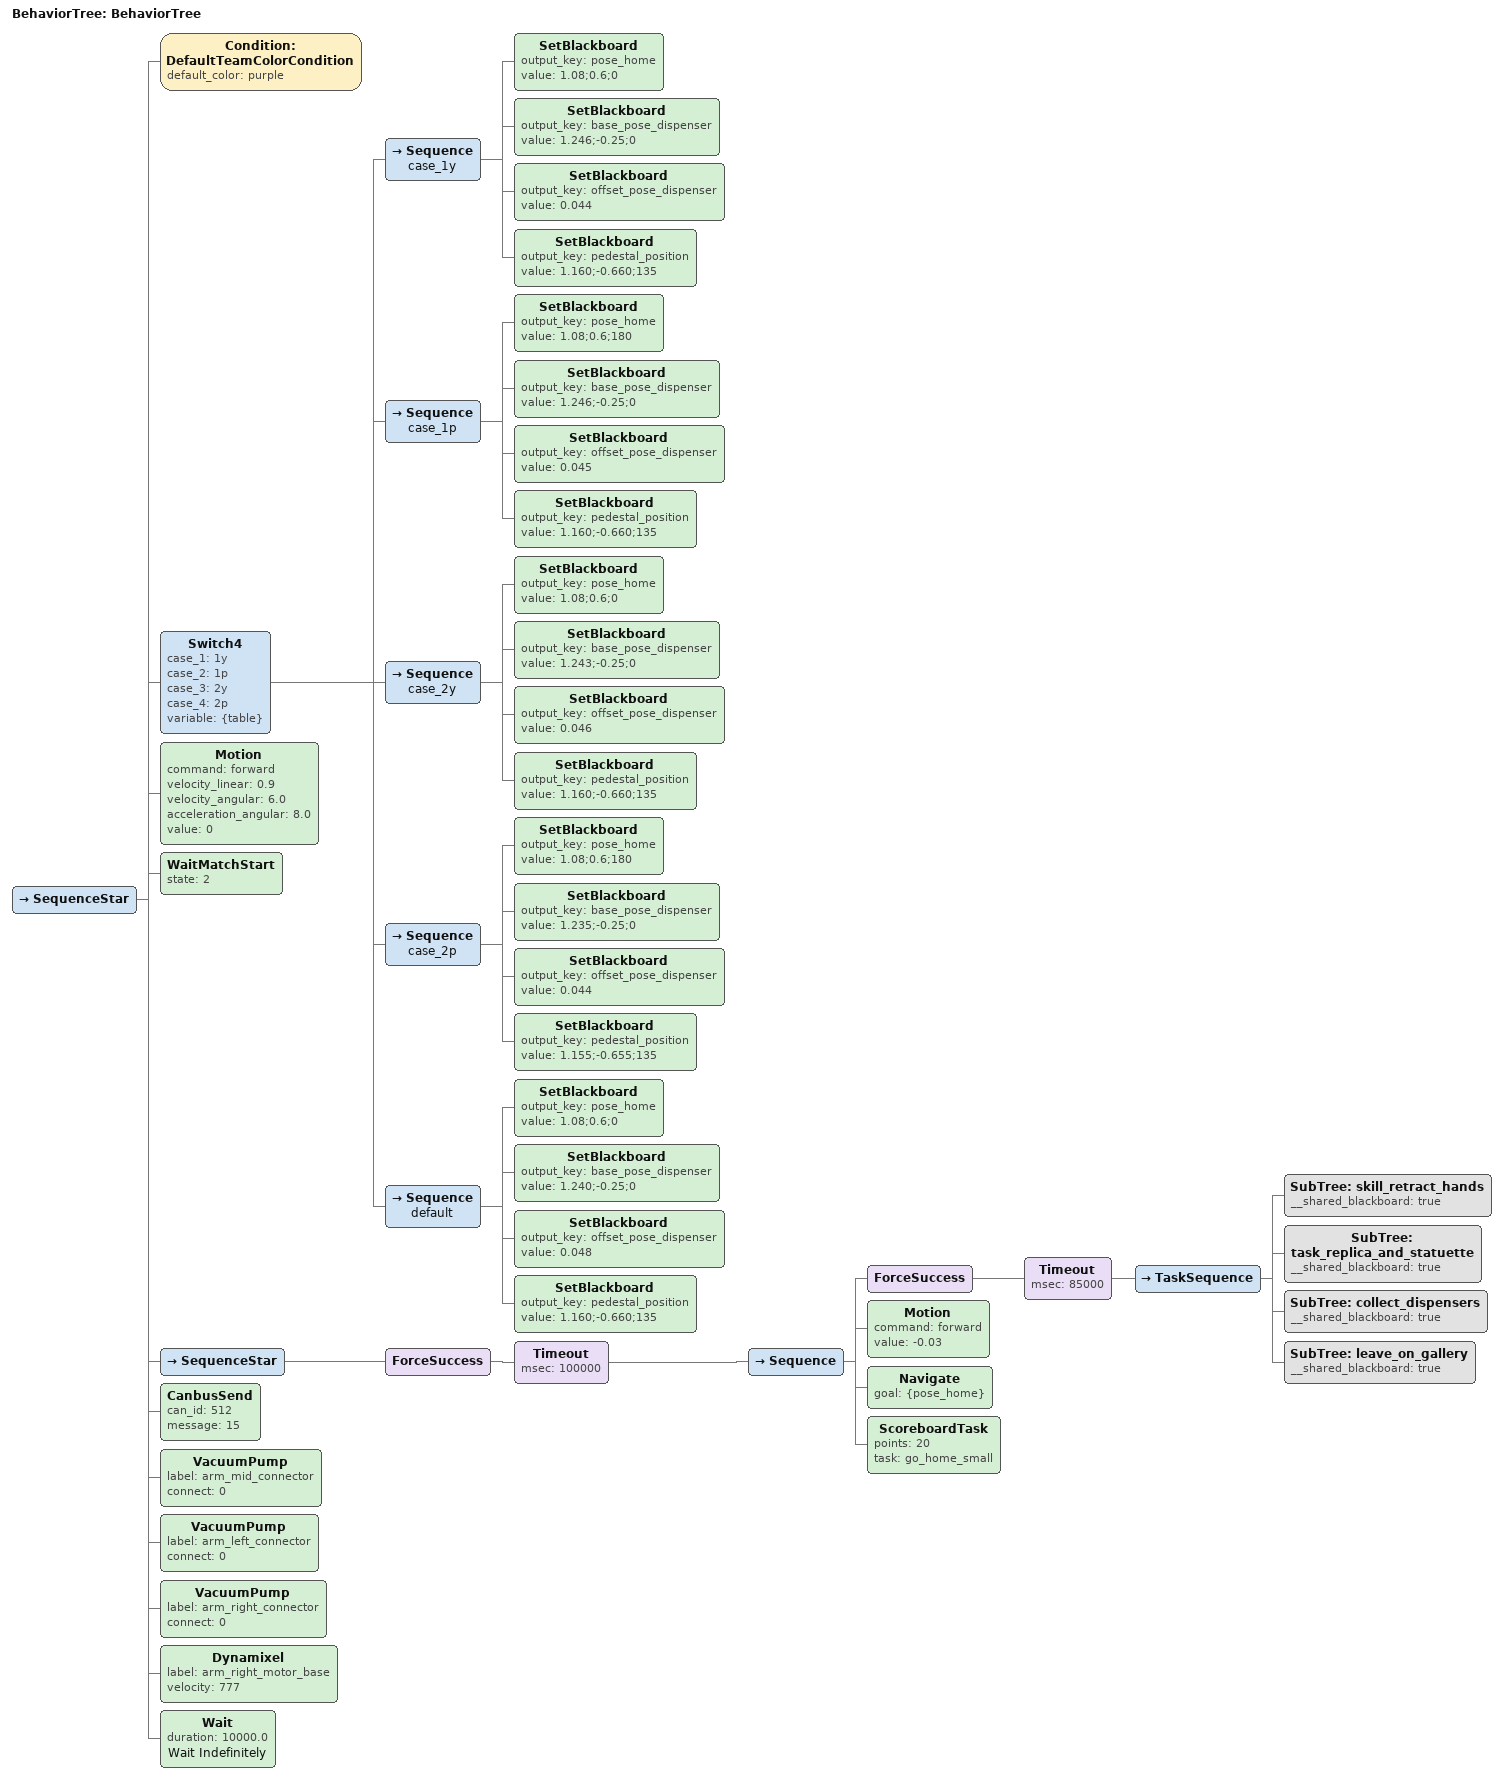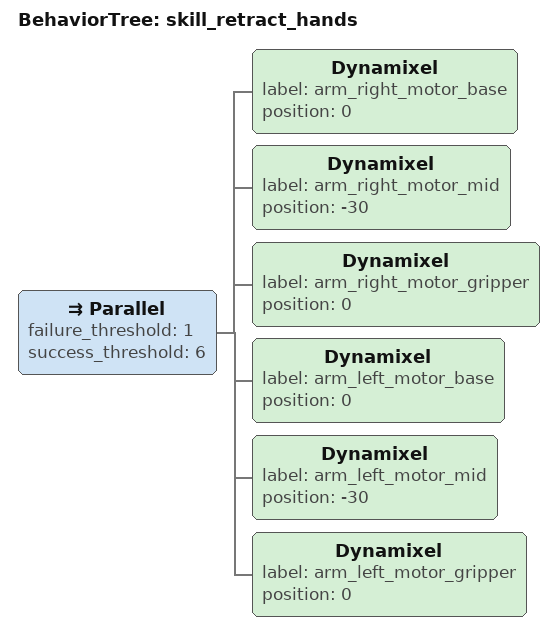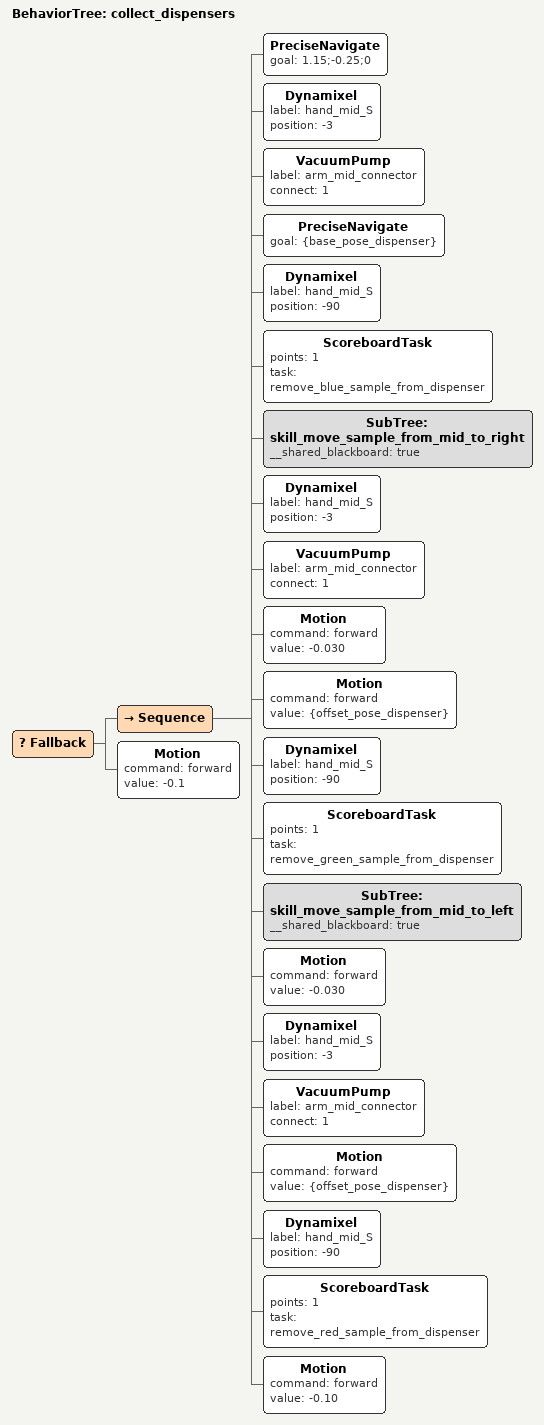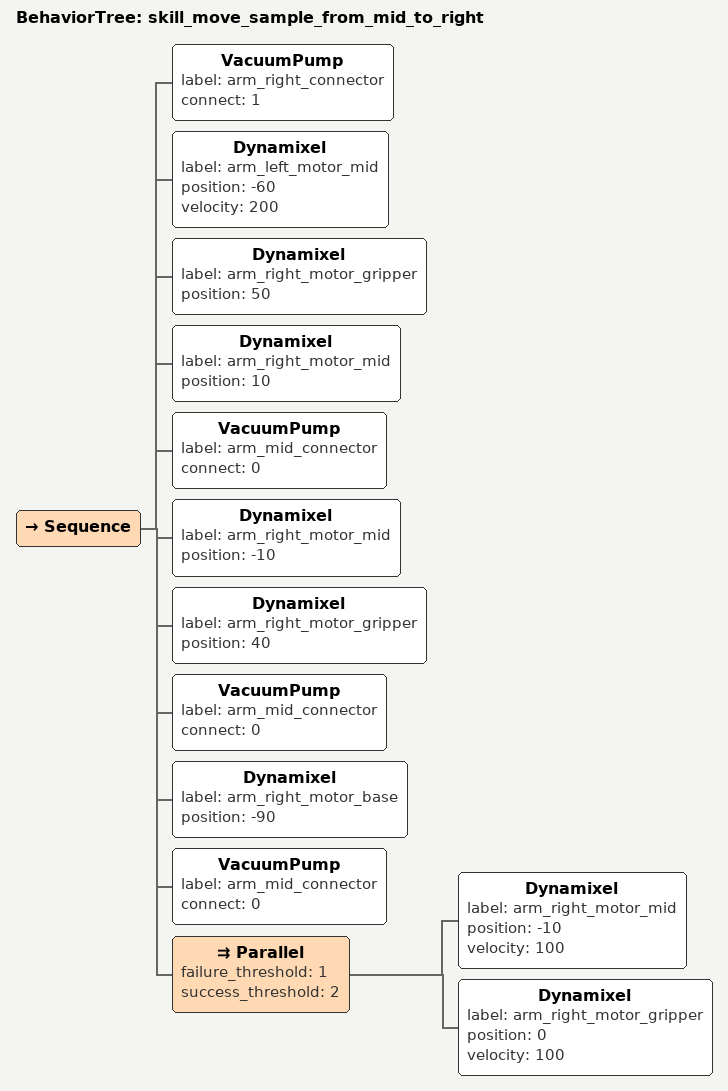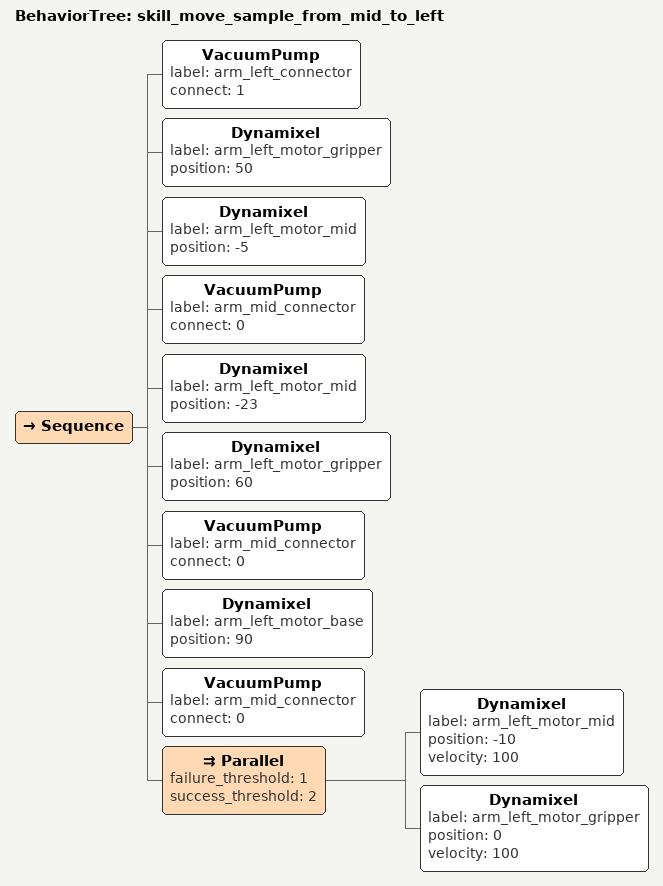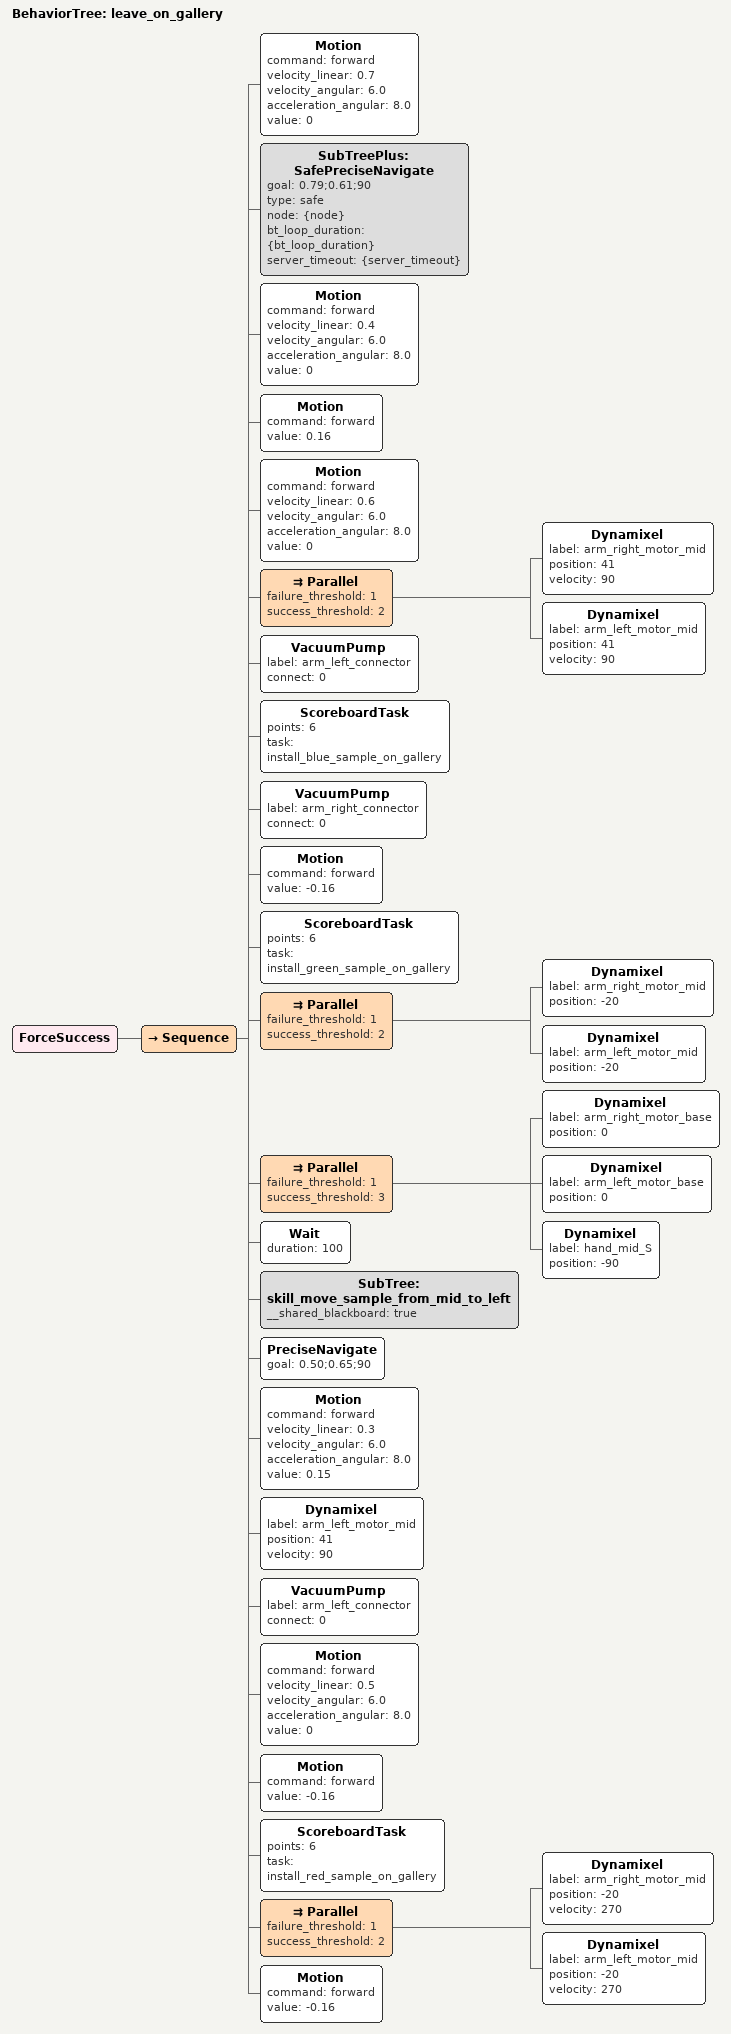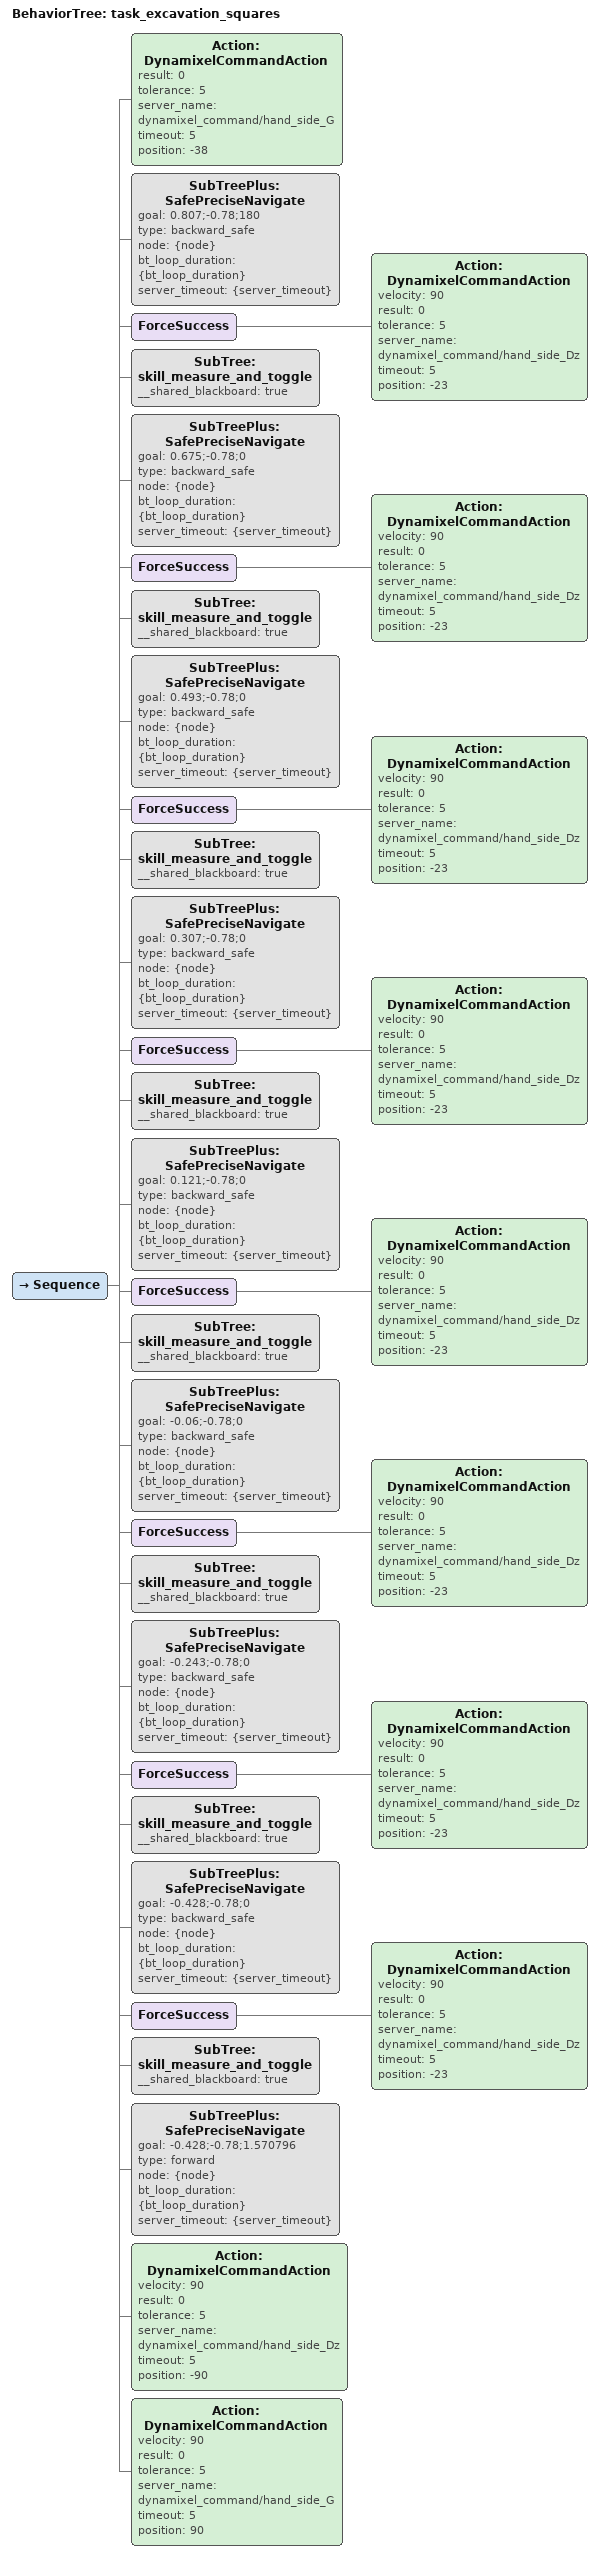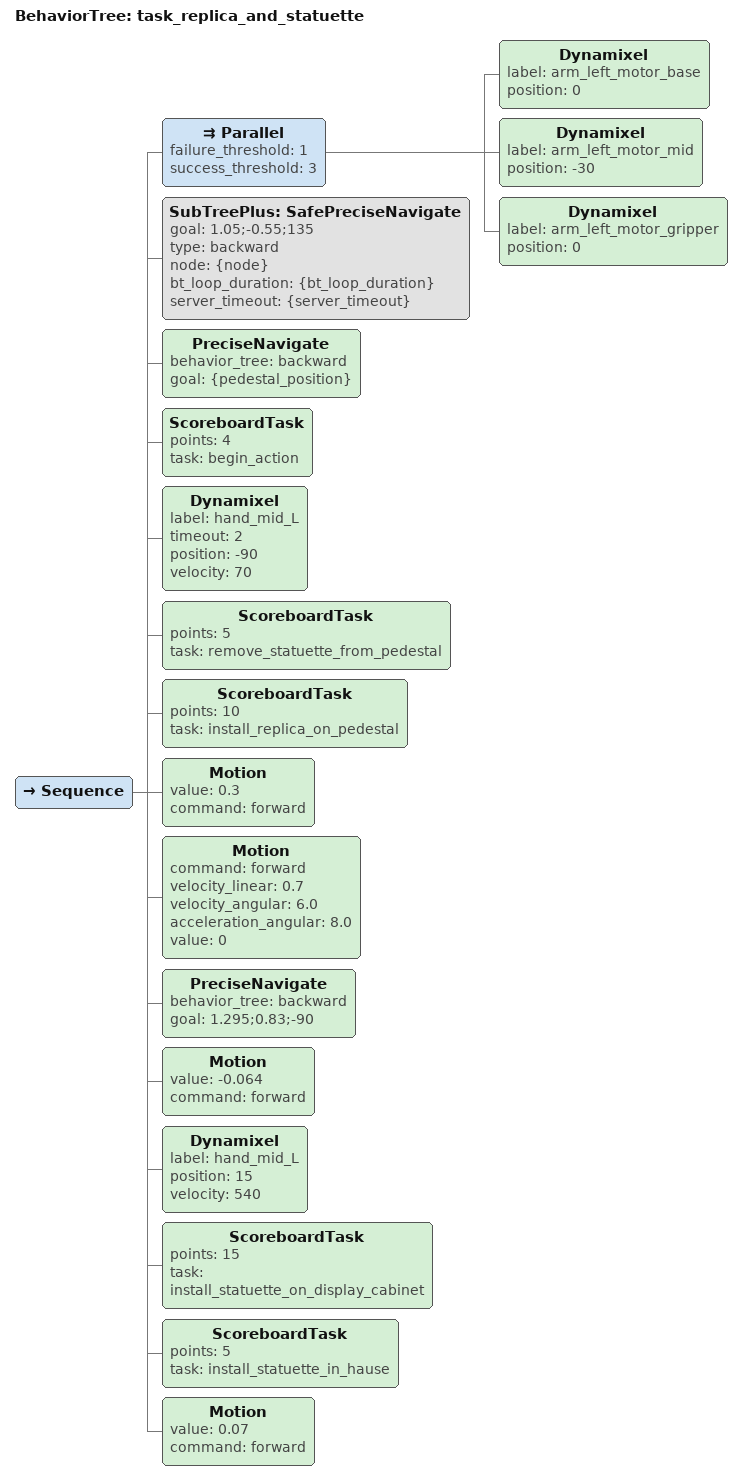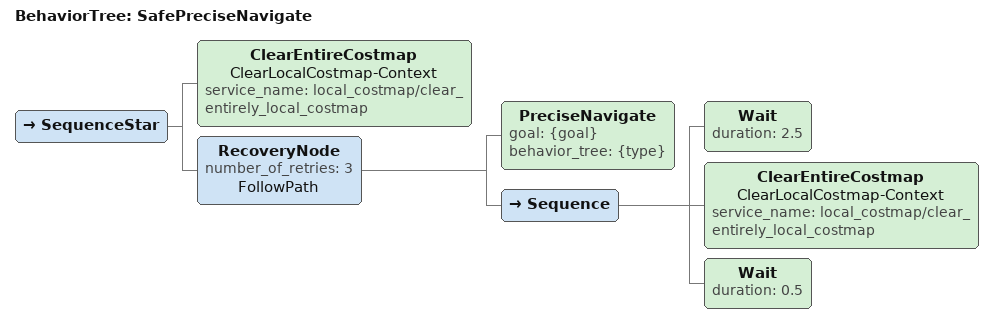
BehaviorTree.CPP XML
<root main_tree_to_execute="BehaviorTree">
    <BehaviorTree ID="BehaviorTree">
        <SequenceStar>
            <Condition ID="DefaultTeamColorCondition" default_color="purple" />

            <!-- Set parameters -->
	    <Switch4 case_1="1y" case_2="1p" case_3="2y" case_4="2p" variable="{table}">
		    <Sequence name="case_1y">
			<SetBlackboard output_key="pose_home" value="1.08;0.6;0"/>
			<SetBlackboard output_key="base_pose_dispenser" value="1.246;-0.25;0"/>
			<SetBlackboard output_key="offset_pose_dispenser" value="0.044"/>
			<SetBlackboard output_key="pedestal_position" value="1.160;-0.660;135"/>
		    </Sequence>
		    <Sequence name="case_1p">
			<SetBlackboard output_key="pose_home" value="1.08;0.6;180"/>
			<SetBlackboard output_key="base_pose_dispenser" value="1.246;-0.25;0"/>
			<SetBlackboard output_key="offset_pose_dispenser" value="0.045"/>
			<SetBlackboard output_key="pedestal_position" value="1.160;-0.660;135"/>
		    </Sequence>
		    <Sequence name="case_2y">
			<SetBlackboard output_key="pose_home" value="1.08;0.6;0"/>
			<SetBlackboard output_key="base_pose_dispenser" value="1.243;-0.25;0"/>
			<SetBlackboard output_key="offset_pose_dispenser" value="0.046"/>
			<SetBlackboard output_key="pedestal_position" value="1.160;-0.660;135"/>
		    </Sequence>
		    <Sequence name="case_2p">
			<SetBlackboard output_key="pose_home" value="1.08;0.6;180"/>
			<SetBlackboard output_key="base_pose_dispenser" value="1.235;-0.25;0"/>
			<SetBlackboard output_key="offset_pose_dispenser" value="0.044"/>
			<SetBlackboard output_key="pedestal_position" value="1.155;-0.655;135"/>
		    </Sequence>
		    <Sequence name="default">
			<SetBlackboard output_key="pose_home" value="1.08;0.6;0"/>
			<SetBlackboard output_key="base_pose_dispenser" value="1.240;-0.25;0"/>
			<SetBlackboard output_key="offset_pose_dispenser" value="0.048"/>
			<SetBlackboard output_key="pedestal_position" value="1.160;-0.660;135"/>
		    </Sequence>
            </Switch4>

            <Motion command="forward" velocity_linear="0.9" velocity_angular="6.0" acceleration_angular="8.0" value="0" />

            <WaitMatchStart state="2" />
            <!--Wait duration="1" /-->
	    <SequenceStar>
		    <ForceSuccess>
			<Timeout msec="100000">
			<Sequence>
			    <ForceSuccess>
				<Timeout msec="85000">
				    <TaskSequence>
					<SubTree ID="skill_retract_hands" __shared_blackboard="true" />
					<SubTree ID="task_replica_and_statuette" __shared_blackboard="true" />
					<!--Action ID="PreciseNavigateToAction" behavior_tree="forward" goal="1.21;-0.25;0" /-->
					<SubTree ID="collect_dispensers" __shared_blackboard="true" />
					<SubTree ID="leave_on_gallery" __shared_blackboard="true" />
				    </TaskSequence>
				</Timeout>
			    </ForceSuccess>

			    <!-- Go home -->
		            <Motion command="forward" value="-0.03" />
			    <Navigate goal="{pose_home}" />
			    <ScoreboardTask points="20" task="go_home_small"/>
			</Sequence>
			</Timeout>
		    </ForceSuccess>
	    </SequenceStar>

            <!-- Stop the motion driver / `can_id` and `message` must be decimals, not hexadecimals. -->
            <CanbusSend can_id="512" message="15" />
            <VacuumPump label="arm_mid_connector" connect="0" />
            <VacuumPump label="arm_left_connector" connect="0" />
            <VacuumPump label="arm_right_connector" connect="0" />
            <Dynamixel label="arm_right_motor_base" velocity="777" />
            <Wait duration="10000.0" name="Wait Indefinitely" />
        </SequenceStar>
    </BehaviorTree>
    <BehaviorTree ID="skill_retract_hands">
        <Parallel failure_threshold="1" success_threshold="6">
            <Dynamixel label="arm_right_motor_base" position="0" />
            <Dynamixel label="arm_right_motor_mid" position="-30" />
            <Dynamixel label="arm_right_motor_gripper" position="0" />
            <Dynamixel label="arm_left_motor_base" position="0" />
            <Dynamixel label="arm_left_motor_mid" position="-30" />
            <Dynamixel label="arm_left_motor_gripper" position="0" />

        </Parallel>
    </BehaviorTree>
    <BehaviorTree ID="collect_dispensers">
        <Fallback>
            <Sequence>
		<PreciseNavigate goal="1.15;-0.25;0" />
                <Dynamixel label="hand_mid_S" position="-3" />
                <VacuumPump label="arm_mid_connector" connect="1" />
		<!-- STOL 1 -->
                <!--PreciseNavigate goal="1.241;-0.25;0" /-->
		<!-- STOL 2 -->
		<PreciseNavigate goal="{base_pose_dispenser}" />
                <Dynamixel label="hand_mid_S" position="-90" />
                <ScoreboardTask points="1" task="remove_blue_sample_from_dispenser"/>
                <SubTree ID="skill_move_sample_from_mid_to_right" __shared_blackboard="true" />
                <!-- Second puck  ////////// -->
                <Dynamixel label="hand_mid_S" position="-3" />
                <VacuumPump label="arm_mid_connector" connect="1" />
                <Motion command="forward" value="-0.030" />
		<Motion command="forward" value="{offset_pose_dispenser}" />
                <Dynamixel label="hand_mid_S" position="-90" />
                <ScoreboardTask points="1" task="remove_green_sample_from_dispenser"/>
                <SubTree ID="skill_move_sample_from_mid_to_left" __shared_blackboard="true" />
                <!-- Third puck  ////////// -->
                <Motion command="forward" value="-0.030" />
                <Dynamixel label="hand_mid_S" position="-3" />
                <VacuumPump label="arm_mid_connector" connect="1" />
		<Motion command="forward" value="{offset_pose_dispenser}" />
                <Dynamixel label="hand_mid_S" position="-90" />
                <ScoreboardTask points="1" task="remove_red_sample_from_dispenser"/>
                <!-- Go back a little bit ////////// -->
                <Motion command="forward" value="-0.10" />
            </Sequence>

	    <Motion command="forward" value="-0.1" />

        </Fallback>
    </BehaviorTree>
    <BehaviorTree ID="skill_move_sample_from_mid_to_right">
	<Sequence>
            <VacuumPump label="arm_right_connector" connect="1" />
	    <Dynamixel label="arm_left_motor_mid" position="-60" velocity="200"/>
	    <Dynamixel label="arm_right_motor_gripper" position="50" />
            <Dynamixel label="arm_right_motor_mid" position="10" />
            <VacuumPump label="arm_mid_connector" connect="0" />
            <Dynamixel label="arm_right_motor_mid" position="-10" />
            <Dynamixel label="arm_right_motor_gripper" position="40" />
            <VacuumPump label="arm_mid_connector" connect="0" />
            <Dynamixel label="arm_right_motor_base" position="-90" />
            <VacuumPump label="arm_mid_connector" connect="0" />
            <Parallel failure_threshold="1" success_threshold="2">
		        <Dynamixel label="arm_right_motor_mid" position="-10" velocity="100"/>
		        <Dynamixel label="arm_right_motor_gripper" position="0" velocity="100" />
            </Parallel>
	</Sequence>
    </BehaviorTree>
    <BehaviorTree ID="skill_move_sample_from_mid_to_left">
	<Sequence>
            <VacuumPump label="arm_left_connector" connect="1" />
            <Dynamixel label="arm_left_motor_gripper" position="50" />
            <Dynamixel label="arm_left_motor_mid" position="-5" />
            <VacuumPump label="arm_mid_connector" connect="0" />
            <Dynamixel label="arm_left_motor_mid" position="-23" />
            <Dynamixel label="arm_left_motor_gripper" position="60" />
            <VacuumPump label="arm_mid_connector" connect="0" />
            <Dynamixel label="arm_left_motor_base" position="90" />
            <VacuumPump label="arm_mid_connector" connect="0" />
            <Parallel failure_threshold="1" success_threshold="2">
		<Dynamixel label="arm_left_motor_mid" position="-10" velocity="100"/>
		<Dynamixel label="arm_left_motor_gripper" position="0" velocity="100"/>
	    </Parallel>
	</Sequence>
    </BehaviorTree>
    <BehaviorTree ID="leave_on_gallery">
        <ForceSuccess>
            <Sequence>
                <Motion command="forward" velocity_linear="0.7" velocity_angular="6.0" acceleration_angular="8.0" value="0" />
		<SubTreePlus ID="SafePreciseNavigate" goal="0.79;0.61;90" type="safe" node="{node}" bt_loop_duration="{bt_loop_duration}" server_timeout="{server_timeout}" />
                <!--PreciseNavigate goal="0.79;0.61;90" /-->
                <Motion command="forward" velocity_linear="0.4" velocity_angular="6.0" acceleration_angular="8.0" value="0" />
                <Motion command="forward" value="0.16" />
                <Motion command="forward" velocity_linear="0.6" velocity_angular="6.0" acceleration_angular="8.0" value="0" />
                <Parallel failure_threshold="1" success_threshold="2">
                    <Dynamixel label="arm_right_motor_mid" position="41" velocity="90"/>
                    <Dynamixel label="arm_left_motor_mid" position="41" velocity="90"/>
                </Parallel>
                <VacuumPump label="arm_left_connector" connect="0" />
                 <ScoreboardTask points="6" task="install_blue_sample_on_gallery"/>
                <VacuumPump label="arm_right_connector" connect="0" />
                 <Motion command="forward" value="-0.16" />
                 <ScoreboardTask points="6" task="install_green_sample_on_gallery"/>
                <Parallel failure_threshold="1" success_threshold="2">
                    <Dynamixel label="arm_right_motor_mid" position="-20" />
                    <Dynamixel label="arm_left_motor_mid" position="-20" />
                </Parallel>
                <Parallel failure_threshold="1" success_threshold="3">
                    <Dynamixel label="arm_right_motor_base" position="0" />
                    <Dynamixel label="arm_left_motor_base" position="0" />
                    <Dynamixel label="hand_mid_S" position="-90" />
                </Parallel>

                <!-- Leave red pack ////////// -->
	        <Wait duration="100" />

                <SubTree ID="skill_move_sample_from_mid_to_left" __shared_blackboard="true" />
                <PreciseNavigate goal="0.50;0.65;90" />

                <!--PreciseNavigate goal="0.50;0.77;90" /-->
		<Motion command="forward" velocity_linear="0.3" velocity_angular="6.0" acceleration_angular="8.0" value="0.15" />
                <Dynamixel label="arm_left_motor_mid" position="41" velocity="90"/>
                <VacuumPump label="arm_left_connector" connect="0" />

		<Motion command="forward" velocity_linear="0.5" velocity_angular="6.0" acceleration_angular="8.0" value="0" />
	        <Motion command="forward" value="-0.16" />
                 <ScoreboardTask points="6" task="install_red_sample_on_gallery"/>
                <Parallel failure_threshold="1" success_threshold="2">
                    <Dynamixel label="arm_right_motor_mid" position="-20" velocity="270" />
                    <Dynamixel label="arm_left_motor_mid" position="-20" velocity="270"/>
                </Parallel>
	        <Motion command="forward" value="-0.16" />

            </Sequence>
        </ForceSuccess>
    </BehaviorTree>
    <BehaviorTree ID="task_excavation_squares">
        <Sequence>
            <Action ID="DynamixelCommandAction" result="0" tolerance="5" server_name="dynamixel_command/hand_side_G" timeout="5" position="-38" />
            <SubTreePlus ID="SafePreciseNavigate" goal="0.807;-0.78;180" type="backward_safe" node="{node}" bt_loop_duration="{bt_loop_duration}" server_timeout="{server_timeout}" />
            <ForceSuccess>
                <Action velocity="90" ID="DynamixelCommandAction" result="0" tolerance="5" server_name="dynamixel_command/hand_side_Dz" timeout="5" position="-23" />
            </ForceSuccess>
            <SubTree ID="skill_measure_and_toggle" __shared_blackboard="true" />
            <SubTreePlus ID="SafePreciseNavigate" goal="0.675;-0.78;0" type="backward_safe" node="{node}" bt_loop_duration="{bt_loop_duration}" server_timeout="{server_timeout}" />
            <ForceSuccess>
                <Action velocity="90" ID="DynamixelCommandAction" result="0" tolerance="5" server_name="dynamixel_command/hand_side_Dz" timeout="5" position="-23" />
            </ForceSuccess>
            <SubTree ID="skill_measure_and_toggle" __shared_blackboard="true" />
            <SubTreePlus ID="SafePreciseNavigate" goal="0.493;-0.78;0" type="backward_safe" node="{node}" bt_loop_duration="{bt_loop_duration}" server_timeout="{server_timeout}" />
            <ForceSuccess>
                <Action velocity="90" ID="DynamixelCommandAction" result="0" tolerance="5" server_name="dynamixel_command/hand_side_Dz" timeout="5" position="-23" />
            </ForceSuccess>
            <SubTree ID="skill_measure_and_toggle" __shared_blackboard="true" />
            <SubTreePlus ID="SafePreciseNavigate" goal="0.307;-0.78;0" type="backward_safe" node="{node}" bt_loop_duration="{bt_loop_duration}" server_timeout="{server_timeout}" />
            <ForceSuccess>
                <Action velocity="90" ID="DynamixelCommandAction" result="0" tolerance="5" server_name="dynamixel_command/hand_side_Dz" timeout="5" position="-23" />
            </ForceSuccess>
            <SubTree ID="skill_measure_and_toggle" __shared_blackboard="true" />
            <SubTreePlus ID="SafePreciseNavigate" goal="0.121;-0.78;0" type="backward_safe" node="{node}" bt_loop_duration="{bt_loop_duration}" server_timeout="{server_timeout}" />
            <ForceSuccess>
                <Action velocity="90" ID="DynamixelCommandAction" result="0" tolerance="5" server_name="dynamixel_command/hand_side_Dz" timeout="5" position="-23" />
            </ForceSuccess>
            <SubTree ID="skill_measure_and_toggle" __shared_blackboard="true" />
            <SubTreePlus ID="SafePreciseNavigate" goal="-0.06;-0.78;0" type="backward_safe" node="{node}" bt_loop_duration="{bt_loop_duration}" server_timeout="{server_timeout}" />
            <ForceSuccess>
                <Action velocity="90" ID="DynamixelCommandAction" result="0" tolerance="5" server_name="dynamixel_command/hand_side_Dz" timeout="5" position="-23" />
            </ForceSuccess>
            <SubTree ID="skill_measure_and_toggle" __shared_blackboard="true" />
            <SubTreePlus ID="SafePreciseNavigate" goal="-0.243;-0.78;0" type="backward_safe" node="{node}" bt_loop_duration="{bt_loop_duration}" server_timeout="{server_timeout}" />
            <ForceSuccess>
                <Action velocity="90" ID="DynamixelCommandAction" result="0" tolerance="5" server_name="dynamixel_command/hand_side_Dz" timeout="5" position="-23" />
            </ForceSuccess>
            <SubTree ID="skill_measure_and_toggle" __shared_blackboard="true" />
            <SubTreePlus ID="SafePreciseNavigate" goal="-0.428;-0.78;0" type="backward_safe" node="{node}" bt_loop_duration="{bt_loop_duration}" server_timeout="{server_timeout}" />
            <ForceSuccess>
                <Action velocity="90" ID="DynamixelCommandAction" result="0" tolerance="5" server_name="dynamixel_command/hand_side_Dz" timeout="5" position="-23" />
            </ForceSuccess>
            <SubTree ID="skill_measure_and_toggle" __shared_blackboard="true" />
            <SubTreePlus ID="SafePreciseNavigate" goal="-0.428;-0.78;1.570796" type="forward" node="{node}" bt_loop_duration="{bt_loop_duration}" server_timeout="{server_timeout}" />
            <Action velocity="90" ID="DynamixelCommandAction" result="0" tolerance="5" server_name="dynamixel_command/hand_side_Dz" timeout="5" position="-90" />
            <Action velocity="90" ID="DynamixelCommandAction" result="0" tolerance="5" server_name="dynamixel_command/hand_side_G" timeout="5" position="90" />
        </Sequence>
    </BehaviorTree>
    <BehaviorTree ID="task_replica_and_statuette">
        <Sequence>
            <!--Navigate behavior_tree="" goal="1;-0.45;60" /-->
            <Parallel failure_threshold="1" success_threshold="3">
				<Dynamixel label="arm_left_motor_base" position="0" />
				<Dynamixel label="arm_left_motor_mid" position="-30" />
				<Dynamixel label="arm_left_motor_gripper" position="0" />
            </Parallel>
            <!--SubTreePlus ID="SafePreciseNavigate" goal="1.05;-0.55;3.35619" type="backward" node="{node}" bt_loop_duration="{bt_loop_duration}" server_timeout="{server_timeout}" /-->
            <SubTreePlus ID="SafePreciseNavigate" goal="1.05;-0.55;135" type="backward" node="{node}" bt_loop_duration="{bt_loop_duration}" server_timeout="{server_timeout}" />
            <!--PreciseNavigate behavior_tree="backward" goal="1.05;-0.55;135" /-->
            <!--PreciseNavigate behavior_tree="backward" goal="1.160;-0.660;135" /-->
	    <PreciseNavigate behavior_tree="backward" goal="{pedestal_position}" />
            <ScoreboardTask points="4" task="begin_action" />
            <Dynamixel label="hand_mid_L" timeout="2" position="-90" velocity="70" />
            <ScoreboardTask points="5" task="remove_statuette_from_pedestal" />
            <ScoreboardTask points="10" task="install_replica_on_pedestal" />
            <Motion value="0.3" command="forward" />
            <!--Navigate goal="1.25;0.65;-90"/-->
            <Motion command="forward" velocity_linear="0.7" velocity_angular="6.0" acceleration_angular="8.0" value="0" />
            <PreciseNavigate behavior_tree="backward" goal="1.295;0.83;-90" />
            <Motion value="-0.064" command="forward" />
            <Dynamixel label="hand_mid_L" position="15" velocity="540" />
            <ScoreboardTask points="15" task="install_statuette_on_display_cabinet" />
            <ScoreboardTask points="5" task="install_statuette_in_hause" />
            <Motion value="0.07" command="forward" />
        </Sequence>
    </BehaviorTree>
    <BehaviorTree ID="SafePreciseNavigate">
        <SequenceStar>
            <ClearEntireCostmap name="ClearLocalCostmap-Context" service_name="local_costmap/clear_entirely_local_costmap" />
            <RecoveryNode number_of_retries="3" name="FollowPath">
                <PreciseNavigate goal="{goal}" behavior_tree="{type}" />
                <Sequence>
                    <Wait duration="2.5" />
                    <ClearEntireCostmap name="ClearLocalCostmap-Context" service_name="local_costmap/clear_entirely_local_costmap" />
                    <Wait duration="0.5" />
                </Sequence>
            </RecoveryNode>
        </SequenceStar>
    </BehaviorTree>
</root>
